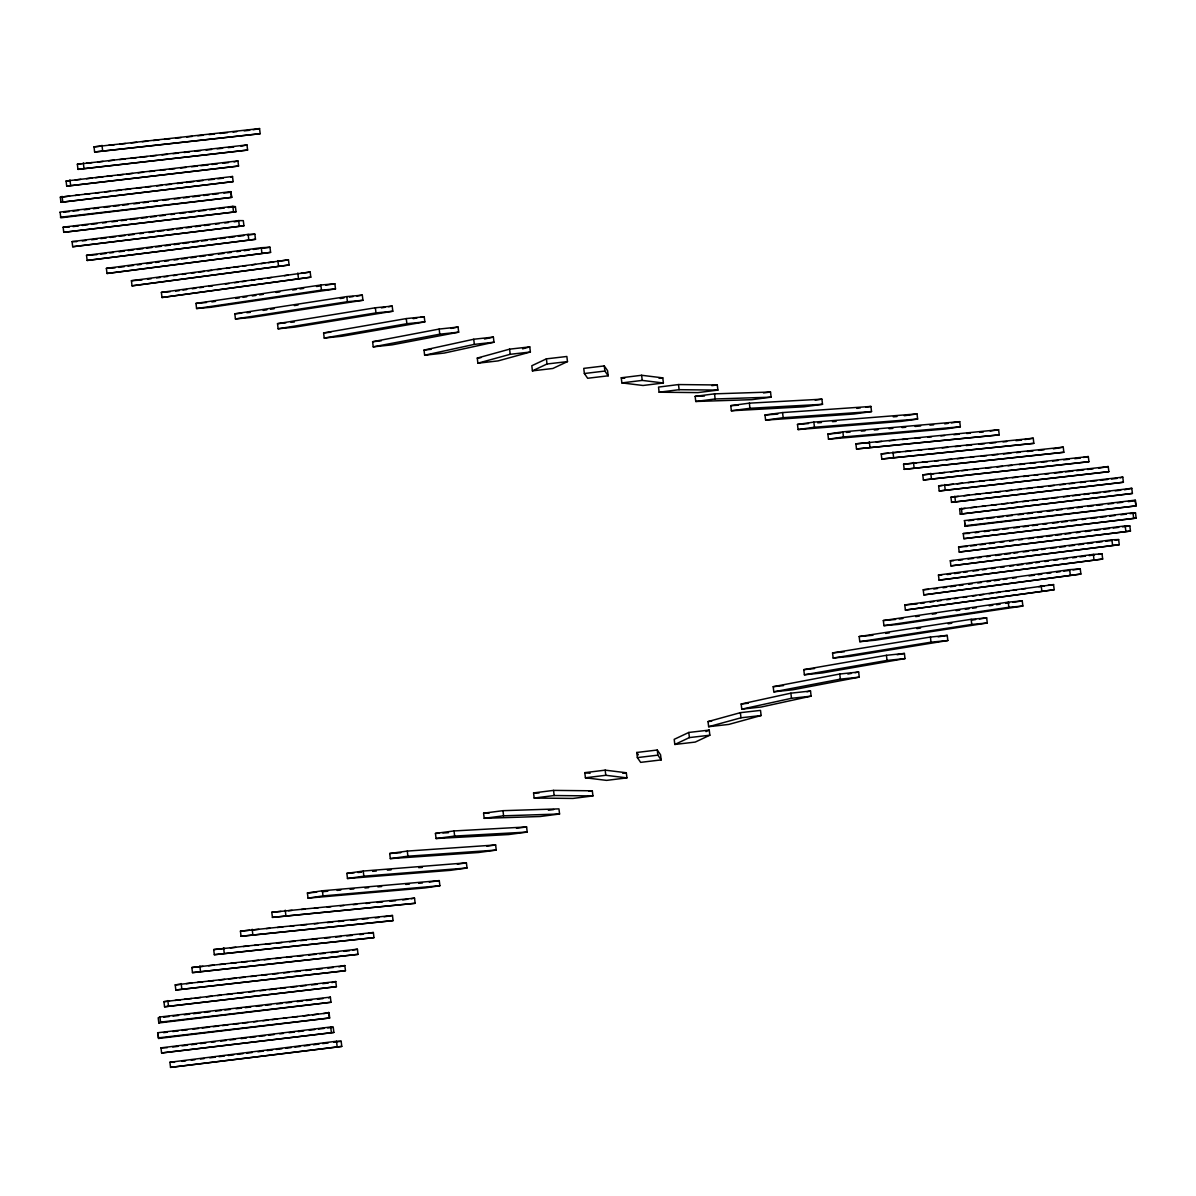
<?xml version="1.0" encoding="UTF-8"?>
<svg xmlns="http://www.w3.org/2000/svg" width="1196" height="1196" viewBox="0 0 1196 1196"><rect width="100%" height="100%" fill="white"/><g stroke="black" fill="none" stroke-linecap="round" stroke-linejoin="round"><path stroke-width="1.5" d="M60.338 197.176L232.517 176.485L233.13 181.613L60.951 202.303L60.338 197.176L69.607 196.099M60.951 202.303L233.13 181.613M230.768 177.307L232.517 176.485M546.408 358.86L531.816 365.737L532.414 370.865L552.866 368.473L567.472 361.611L566.859 356.483L546.408 358.86L547.02 363.988L532.414 370.865M959.611 509.003L1131.79 488.312L1132.403 493.44L960.224 514.13L959.611 509.003L965.172 508.36M960.224 514.13L1132.403 493.44M1131.79 488.312L1124.479 489.792M688.791 732.46L674.2 739.337L674.813 744.465L695.25 742.073L709.856 735.211L709.243 730.083L688.791 732.46L689.404 737.588L674.813 744.465M705.999 731.608L709.243 730.083M159.95 1016.989L158.201 1017.811L158.814 1022.954L330.978 1002.263L330.365 997.135L159.95 1016.989L160.563 1022.117L158.814 1022.954M328.616 997.957L330.365 997.135M66.094 181.015L237.929 160.907L238.542 166.035L66.707 186.142L66.094 181.015L69.787 180.596M66.707 186.142L238.542 166.035M234.057 161.983L237.929 160.907M477.279 358.067L509.601 349.157L529.768 346.885L530.381 352.013L498.044 360.908L477.877 363.195L477.279 358.067L480.942 357.649M522.577 348.858L529.768 346.885M477.877 363.195L510.214 354.3L530.381 352.013M950.94 497.222L1122.775 477.114L1123.388 482.242L951.553 502.35L950.94 497.222L958.31 496.385M951.553 502.35L1123.388 482.242M1120.189 477.832L1122.775 477.114M708.032 721.577L740.369 712.667L760.521 710.394L761.134 715.522L728.798 724.417L708.645 726.705L708.032 721.577L711.695 721.158M708.645 726.705L740.982 717.794L761.134 715.522M163.942 1001.665L335.792 981.557L336.405 986.685L164.555 1006.793L163.942 1001.665L169.488 1001.037M164.555 1006.793L336.405 986.685M331.905 982.619L335.792 981.557M77.366 164.241L246.989 144.925L247.602 150.068L77.964 169.369L77.366 164.241L81.044 163.837M77.964 169.369L247.602 150.068M241.024 146.241L246.989 144.925M424.027 350.084L473.736 339.245L493.38 337.078L493.978 342.22L444.269 353.059L424.625 355.227L424.027 350.084L431.158 349.307M484.5 339.021L493.38 337.078M424.625 355.227L474.349 344.373L493.978 342.22M938.621 485.845L1108.244 466.545L1108.856 471.673L939.234 490.973L938.621 485.845L942.298 485.441M939.234 490.973L1108.856 471.673M1108.244 466.545L1098.601 468.249M741.161 704.01L790.87 693.172L810.514 691.004L811.127 696.147L761.404 706.986L741.774 709.153L741.161 704.01L748.307 703.233M806.956 691.781L810.514 691.004M741.774 709.153L791.483 698.3L811.127 696.147M175.214 984.876L344.837 965.576L345.45 970.703L175.827 990.004L175.214 984.876L180.731 984.278M175.827 990.004L345.45 970.703M338.872 966.876L344.837 965.576M94.006 146.854L259.562 128.57L260.175 133.698L94.619 151.997L94.006 146.854L101.421 146.076M94.619 151.997L260.175 133.698M253.178 129.781L259.562 128.57M372.614 341.727L439.171 329.064L458.068 327.046L458.681 332.174L392.139 344.852L373.227 346.855L372.614 341.727L381.21 340.815M450.877 328.422L458.068 327.046M373.227 346.855L439.769 334.192L458.681 332.174M922.774 474.857L1088.33 456.558L1088.943 461.701L923.387 479.985L922.774 474.857L933.897 473.676M923.387 479.985L1088.943 461.701M1083.546 457.47L1088.33 456.558M773.199 686.698L839.742 674.021L858.653 672.017L859.266 677.145L792.724 689.808L773.812 691.826L773.199 686.698L783.515 685.592M847.859 674.066L851.462 673.378M855.05 672.705L858.653 672.017M773.812 691.826L840.354 679.149L859.266 677.145M191.868 967.504L357.41 949.22L358.023 954.348L192.481 972.632L191.868 967.504L202.991 966.323M192.481 972.632L358.023 954.348M352.626 950.132L357.41 949.22M323.608 332.937L406.266 318.584L424.236 316.746L424.849 321.874L342.191 336.226L324.221 338.064L323.608 332.937L330.799 332.204M413.203 318.659L416.881 318.016M420.558 317.374L424.236 316.746M324.221 338.064L406.879 323.712L424.849 321.874M903.578 464.212L1063.244 447.14L1063.857 452.267L904.191 469.34L903.578 464.212L916.525 462.882M904.191 469.34L1063.857 452.267M1053.332 448.859L1063.244 447.14M803.772 669.655L886.43 655.303L904.4 653.45L905.013 658.592L822.355 672.944L804.385 674.783L803.772 669.655L814.566 668.549M897.06 654.735L904.4 653.45M804.385 674.783L887.043 660.431L905.013 658.592M213.695 949.579L373.361 932.506L373.974 937.634L214.308 954.707L213.695 949.579L224.788 948.443M214.308 954.707L373.974 937.634M368.398 933.358L373.361 932.506M277.517 323.653L375.365 307.776L392.198 306.116L392.811 311.244L294.964 327.121L278.115 328.78L277.517 323.653L285.934 322.815M381.33 307.88L384.948 307.297M388.58 306.699L392.198 306.116M278.115 328.78L375.978 312.904L392.811 311.244M881.198 453.882L1033.239 438.214L1033.837 443.342L881.811 459.01L881.198 453.882L888.583 453.164M881.811 459.01L1033.837 443.342M1024.837 439.575L1033.239 438.214M832.551 652.926L930.398 637.049L947.232 635.39L947.845 640.518L849.997 656.395L833.163 658.054L832.551 652.926L844.331 651.76M938.172 636.855L947.232 635.39M833.163 658.054L931.011 642.177L947.845 640.518M240.441 931.146L392.467 915.478L393.08 920.606L241.054 936.274L240.441 931.146L249.665 930.234M241.054 936.274L393.08 920.606M384.08 916.839L392.467 915.478M234.82 313.815L346.795 296.593L362.313 295.143L362.926 300.271L250.936 317.508L235.433 318.943L234.82 313.815L241.712 313.173M263.18 310.392L266.858 309.839M270.52 309.271L274.198 308.703M294.395 305.593L298.058 305.025M340.277 298.537L343.955 297.968M349.456 297.116L353.134 296.563M356.812 295.995L362.313 295.143M235.433 318.943L347.408 301.721L362.926 300.271M855.888 443.836L998.615 429.738L999.228 434.866L856.5 448.963L855.888 443.836L868.804 442.64M856.5 448.963L999.228 434.866M990.213 431.038L998.615 429.738M859.177 636.541L971.152 619.304L986.67 617.869L987.283 622.996L875.293 640.219L859.789 641.669L859.177 636.541L872.96 635.255M885.698 633.402L889.375 632.834M916.913 628.603L920.576 628.035M948.114 623.804L951.792 623.236M971.989 620.126L975.652 619.558M979.33 618.99L986.67 617.869M859.789 641.669L971.765 624.432L987.283 622.996M271.806 912.264L414.534 898.166L415.147 903.294L272.419 917.392L271.806 912.264L281.03 911.397M272.419 917.392L415.147 903.294M402.768 899.975L407.806 899.198M411.17 898.674L414.534 898.166M195.965 303.41L320.857 285.007L334.88 283.796L335.493 288.924L210.616 307.312L196.578 308.538L195.965 303.41L206.489 302.498M211.827 301.915L215.504 301.377M235.702 298.402L239.379 297.864M243.057 297.326L246.72 296.772M252.236 295.965L255.914 295.427M259.577 294.889L263.255 294.336M276.112 292.452L279.789 291.914M292.646 290.015L296.309 289.477M299.987 288.939L303.664 288.386M316.521 286.502L320.184 285.964M325.701 285.141L334.88 283.796M196.578 308.538L321.47 290.135L335.493 288.924M827.871 434.043L842.866 431.831L959.745 421.665L960.343 426.793L945.363 429.005L828.484 439.171L827.871 434.043L840.863 432.907M828.484 439.171L843.479 436.959L960.343 426.793M944.75 423.877L948.084 423.384M951.418 422.891L959.745 421.665M883.336 620.53L1008.228 602.141L1022.251 600.915L1022.864 606.043L897.972 624.447L883.949 625.658L883.336 620.53L895.61 619.468M899.198 619.05L902.875 618.496M915.732 616.613L919.41 616.075M932.267 614.176L935.93 613.638M956.142 610.663L959.805 610.124M965.322 609.302L968.984 608.764M972.662 608.226L976.34 607.688M989.197 605.789L992.859 605.251M996.537 604.713L1000.215 604.159M1005.716 603.352L1009.394 602.814M1013.072 602.276L1022.251 600.915M883.949 625.658L1008.841 607.269L1022.864 606.043M307.417 892.978L322.397 890.781L439.276 880.615L439.889 885.743L424.894 887.94L308.03 898.121L307.417 892.978L316.686 892.171M308.03 898.121L323.01 895.909L439.889 885.743M429.289 882.08L439.276 880.615M161.385 292.377L310.183 272.045L310.796 277.173L161.998 297.505L161.385 292.377L170.236 291.675M175.618 291.136L179.295 290.613M182.988 290.09L186.666 289.567M192.197 288.774L195.89 288.251M199.583 287.728L203.26 287.204M208.792 286.427L212.484 285.904M225.386 284.065L229.064 283.542M234.595 282.764L238.288 282.241M241.981 281.718L245.658 281.195M251.19 280.417L254.883 279.894M258.56 279.371L262.253 278.847M267.784 278.055L271.477 277.532M284.379 275.708L288.057 275.185M300.973 273.346L310.183 272.045M161.998 297.505L310.796 277.173M797.478 424.43L813.848 422.113L917.018 413.921L917.631 419.049L901.261 421.381L798.091 429.558L797.478 424.43L808.526 423.548M798.091 429.558L814.461 427.241L917.631 419.049M904.296 415.73L917.018 413.921M904.774 604.937L1053.571 584.59L1054.184 589.718L905.387 610.065L904.774 604.937L917.153 603.95M920.845 603.427L924.538 602.904M930.069 602.126L933.747 601.603M937.44 601.08L941.117 600.556M946.649 599.764L950.342 599.241M954.034 598.718L957.712 598.194M963.243 597.417L966.936 596.894M972.468 596.101L976.145 595.578M979.838 595.055L983.516 594.532M989.047 593.754L992.74 593.231M996.432 592.708L1000.11 592.184M1005.642 591.392L1009.334 590.869M1013.012 590.346L1016.705 589.822M1022.236 589.045L1025.929 588.522M1038.831 586.683L1044.362 585.905M1048.04 585.382L1053.571 584.59M905.387 610.065L1054.184 589.718M346.87 873.379L363.24 871.047L466.41 862.854L467.023 867.997L450.653 870.314L347.468 878.507L346.87 873.379L354.24 872.781M347.468 878.507L363.838 876.175L467.023 867.997M457.32 864.155L466.41 862.854M131.425 280.701L288.475 259.861L289.088 264.989L132.023 285.829L131.425 280.701L142.025 279.969M147.512 279.221L151.174 278.713M156.661 277.95L160.324 277.457M163.987 276.949L167.649 276.455M173.151 275.693L176.799 275.2M182.3 274.437L185.963 273.944M191.45 273.181L195.112 272.673M198.775 272.18L204.262 271.417M207.925 270.924L211.587 270.416M217.074 269.668L220.737 269.16M226.238 268.412L229.901 267.904M233.549 267.396L239.051 266.648M242.713 266.14L246.376 265.647M251.863 264.884L255.525 264.391M261.012 263.628L264.675 263.135M268.338 262.627L273.824 261.879M277.487 261.371L288.475 259.861M132.023 285.829L289.088 264.989M764.992 414.982L782.558 412.575L870.927 406.446L871.525 411.574L853.959 413.995L765.604 420.11L764.992 414.982L777.878 414.085M765.604 420.11L783.171 417.703L871.525 411.574M856.859 408.374L860.373 407.896M865.65 407.178L870.927 406.446M923.222 589.763L1069.673 569.655L1080.272 568.922L1080.885 574.05L923.835 594.89L923.222 589.763L928.53 589.389M933.822 589.015L937.485 588.522M942.971 587.759L946.634 587.266M950.297 586.758L955.798 586.01M959.461 585.502L963.109 585.008M968.611 584.246L972.273 583.738M977.76 582.99L981.423 582.482M986.909 581.734L990.572 581.226M994.235 580.733L999.736 579.97M1003.384 579.477L1007.047 578.969M1012.549 578.221L1016.211 577.713M1029.023 575.949L1034.51 575.201M1038.173 574.693L1041.836 574.2M1047.322 573.437L1050.985 572.944M1056.487 572.181L1060.134 571.688M1063.797 571.18L1069.299 570.417M1072.962 569.924L1080.272 568.922M923.835 594.89L1080.885 574.05M389.702 853.495L407.283 851.074L495.637 844.959L496.25 850.087L478.669 852.494L390.315 858.623L389.702 853.495L400.75 852.718M390.315 858.623L407.896 856.201L496.25 850.087M486.847 846.17L495.637 844.959M106.384 268.353L261.266 247.721L269.982 247.243L270.595 252.371L106.997 273.48L106.384 268.353L115.085 267.874M118.778 267.396L124.309 266.648M128.002 266.155L133.533 265.422M137.211 264.929L140.904 264.436M146.435 263.703L151.967 262.971M155.659 262.477L159.337 261.984M164.869 261.251L168.561 260.758M174.093 260.025L177.785 259.532M181.478 259.039L187.01 258.306M190.687 257.813L196.219 257.065M199.911 256.572L205.443 255.839M209.136 255.346L212.813 254.853M218.345 254.12L223.876 253.388M227.569 252.894L231.262 252.401M236.793 251.668L240.471 251.175M244.163 250.682L249.695 249.949M253.388 249.456L258.919 248.723M262.597 248.23L269.982 247.243M106.997 273.48L270.595 252.371M730.756 405.638L749.354 403.157L821.906 399.18L822.519 404.308L803.936 406.79L731.369 410.766L730.756 405.638L738.201 405.235M731.369 410.766L749.952 408.285L822.519 404.308M815.149 400.077L821.906 399.18M938.456 575.022L1093.353 554.391L1102.054 553.912L1102.667 559.04L939.069 580.15L938.456 575.022L941.94 574.827M947.172 574.543L950.85 574.05M954.543 573.557L960.074 572.824M963.767 572.331L967.444 571.838M972.976 571.105L978.507 570.372M982.2 569.879L985.893 569.386M991.424 568.653L995.102 568.16M1000.633 567.412L1004.326 566.934M1009.858 566.186L1013.55 565.693M1017.228 565.2L1022.759 564.467M1026.452 563.974L1031.984 563.241M1035.676 562.748L1039.354 562.255M1044.885 561.522L1048.578 561.029M1054.11 560.296L1057.802 559.803M1063.334 559.07L1067.026 558.577M1072.558 557.829L1076.236 557.351M1079.928 556.858L1085.46 556.11M1089.152 555.632L1094.684 554.884M1098.362 554.391L1102.054 553.912M939.069 580.15L1102.667 559.04M435.449 833.403L454.046 830.936L526.599 826.944L527.212 832.072L508.629 834.554L436.062 838.531L435.449 833.403L439.171 833.208M436.062 838.531L454.659 836.064L527.212 832.072M516.463 828.29L526.599 826.944M86.531 255.331L248.155 234.386L254.868 234.177L255.481 239.305L87.144 260.459L86.531 255.331L96.921 254.643M100.599 254.165L106.1 253.447M109.778 252.969L113.456 252.491M118.957 251.788L124.474 251.07M128.151 250.592L133.653 249.874M137.331 249.396L142.832 248.693M146.51 248.215L152.027 247.497M155.689 247.019L161.206 246.301M164.884 245.838L170.385 245.12M174.063 244.642L179.579 243.924M183.242 243.446L188.759 242.743M192.421 242.265L197.938 241.547M201.616 241.069L207.117 240.366M210.795 239.888L216.312 239.17M219.974 238.692L225.491 237.974M229.169 237.511L234.67 236.793M238.348 236.315L243.849 235.597M247.527 235.119L254.868 234.177M87.144 260.459L255.481 239.305M695.145 396.354L714.535 393.843L770.523 392.034L771.136 397.162L751.731 399.673L695.758 401.482L695.145 396.354L704.474 396.055M695.758 401.482L715.148 398.971L771.136 397.162M763.467 392.946L770.523 392.034M950.297 560.73L1111.921 539.8L1118.649 539.575L1119.247 544.703L950.91 565.872L950.297 560.73L953.661 560.625M958.848 560.281L962.526 559.803M968.042 559.085L973.544 558.383M977.222 557.904L980.899 557.426M986.401 556.708L990.079 556.23M995.58 555.527L1001.097 554.809M1004.775 554.331L1010.276 553.613M1013.954 553.15L1017.632 552.672M1023.133 551.954L1028.65 551.236M1032.312 550.758L1037.829 550.055M1041.507 549.577L1045.169 549.099M1050.686 548.381L1056.203 547.663M1059.865 547.2L1065.382 546.482M1069.06 546.004L1074.561 545.286M1078.239 544.808L1083.74 544.105M1087.418 543.627L1092.935 542.909M1096.597 542.431L1102.114 541.728M1105.792 541.25L1111.293 540.532M1114.971 540.054L1118.649 539.575M950.91 565.872L1119.247 544.703M483.588 813.19L502.978 810.679L558.951 808.87L559.564 813.998L540.173 816.509L484.201 818.318L483.588 813.19L489.179 813.011M484.201 818.318L503.591 815.807L559.564 813.998M548.381 810.245L553.673 809.557M72.074 241.607L238.662 220.602L243.311 220.647L243.924 225.775L72.687 246.735L72.074 241.607L76.723 241.652M82.27 240.964L85.977 240.486M91.524 239.783L97.085 239.095M100.778 238.617L106.339 237.929M110.047 237.451L115.593 236.748M119.301 236.285L124.847 235.582M128.555 235.119L134.102 234.416M139.663 233.713L143.356 233.25M148.917 232.547L154.463 231.845M158.171 231.381L163.717 230.679M167.425 230.215L172.972 229.512M176.679 229.049L182.226 228.346M185.933 227.883L191.48 227.18M195.187 226.717L200.734 226.014M204.441 225.551L209.988 224.848M215.549 224.145L219.242 223.682M224.803 222.979L228.511 222.516M234.057 221.813L237.765 221.35M72.687 246.735L243.924 225.775M678.506 384.559L658.518 387.085L659.131 392.213L697.911 392.602L717.899 390.09L717.286 384.963L678.506 384.559L679.119 389.687L717.899 390.09M659.131 392.213L679.119 389.687M711.829 385.65L717.286 384.963M958.594 546.916L1125.197 525.896L1129.846 525.941L1130.459 531.069L959.207 552.044L958.594 546.916L966.951 546.497M970.659 546.019L976.205 545.316M979.913 544.853L985.459 544.15M989.167 543.687L994.713 542.984M1000.275 542.281L1003.982 541.818M1009.529 541.115L1013.236 540.652M1018.783 539.949L1022.49 539.486M1028.037 538.783L1033.598 538.08M1037.291 537.617L1042.852 536.914M1046.545 536.451L1052.106 535.748M1055.799 535.285L1061.36 534.582M1065.053 534.119L1070.614 533.416M1076.161 532.713L1079.868 532.25M1085.415 531.547L1090.976 530.845M1094.669 530.381L1100.23 529.679M1103.923 529.215L1109.484 528.512M1113.192 528.049L1118.738 527.346M1122.446 526.883L1129.846 525.941M959.207 552.044L1130.459 531.069M533.566 792.918L553.554 790.392L592.319 790.795L592.932 795.923L572.944 798.435L534.163 798.046L533.566 792.918L539.097 792.978M534.163 798.046L554.167 795.534L592.932 795.923M588.686 791.244L592.319 790.795M169.922 1062.257L336.51 1041.238L341.174 1041.282L341.772 1046.41L170.535 1067.385L169.922 1062.257L174.571 1062.302M181.986 1061.36L185.679 1060.897M191.24 1060.194L194.933 1059.731M200.494 1059.028L204.187 1058.565M209.749 1057.862L215.295 1057.159M219.003 1056.696L224.549 1055.993M228.257 1055.53L233.803 1054.827M237.511 1054.364L243.057 1053.661M246.765 1053.198L252.326 1052.495M257.873 1051.792L263.419 1051.09M267.127 1050.626L272.673 1049.924M276.381 1049.46L281.942 1048.757M285.635 1048.294L291.196 1047.591M294.889 1047.128L300.45 1046.425M304.143 1045.962L309.704 1045.259M313.397 1044.796L318.958 1044.093M322.651 1043.615L328.212 1042.927M333.759 1042.224L341.174 1041.282M170.535 1067.385L341.772 1046.41M63.134 227.195L232.861 206.34L235.403 206.654L236.016 211.782L63.747 232.323L63.134 227.195L69.353 227.061M73.046 226.612L78.577 225.924M82.27 225.476L87.801 224.788M91.494 224.34L97.026 223.652M102.572 222.979L106.25 222.531M111.796 221.843L117.328 221.17M121.02 220.707L126.552 220.034M130.244 219.571L137.615 218.674M141.307 218.21L146.839 217.537M150.532 217.089L156.063 216.401M159.756 215.953L165.287 215.265M170.834 214.592L174.511 214.129M180.058 213.456L185.589 212.768M189.282 212.32L194.813 211.647M198.506 211.184L205.876 210.287M209.569 209.823L215.101 209.151M218.793 208.702L224.325 208.014M228.017 207.566L235.403 206.654M63.747 232.323L236.016 211.782M621.262 377.772L641.624 375.275L662.778 377.861L663.391 382.989L643.014 385.486L621.875 382.899L621.262 377.772L624.775 378.205M621.875 382.899L642.237 380.403L663.391 382.989M659.071 378.31L662.778 377.861M963.243 533.551L1132.986 512.695L1135.512 512.994L1136.125 518.122L963.856 538.678L963.243 533.551L969.478 533.401M975.009 532.728L978.702 532.265M984.233 531.592L989.78 530.904M993.457 530.456L999.004 529.768M1002.682 529.32L1008.228 528.647M1013.76 527.959L1019.291 527.287M1022.984 526.823L1028.515 526.15M1032.208 525.687L1037.739 525.014M1043.271 524.341L1046.963 523.878M1052.495 523.205L1058.026 522.517M1061.719 522.069L1067.266 521.381M1070.943 520.933L1076.49 520.26M1082.021 519.572L1085.714 519.124M1091.245 518.436L1096.777 517.763M1100.47 517.3L1106.001 516.627M1109.694 516.179L1115.225 515.491M1120.757 514.818L1126.288 514.13M1129.981 513.682L1135.512 512.994M963.856 538.678L1136.125 518.122M584.799 772.661L605.176 770.149L626.315 772.751L626.928 777.878L606.566 780.375L585.412 777.789L584.799 772.661L590.091 773.304M585.412 777.789L605.789 775.292L626.928 777.878M622.623 773.199L626.315 772.751M160.982 1047.846L330.724 1026.99L333.25 1027.289L333.863 1032.432L161.595 1052.973L160.982 1047.846L167.216 1047.696M172.747 1047.023L178.279 1046.336M181.971 1045.887L187.503 1045.199M191.196 1044.751L196.727 1044.078M200.42 1043.615L205.951 1042.942M211.498 1042.254L215.175 1041.806M220.722 1041.133L226.253 1040.445M229.946 1039.997L235.477 1039.309M241.009 1038.636L246.54 1037.949M250.233 1037.5L255.765 1036.812M259.457 1036.364L264.989 1035.691M268.681 1035.228L274.213 1034.555M279.759 1033.867L283.437 1033.419M288.984 1032.731L294.515 1032.058M298.208 1031.61L303.739 1030.922M309.271 1030.249L314.802 1029.562M318.495 1029.113L324.026 1028.425M327.719 1027.977L333.25 1027.289M161.595 1052.973L333.863 1032.432M59.8 212.111L230.813 191.644L231.815 197.34L60.802 217.807L60.189 212.679M63.866 212.245L69.383 211.572M73.061 211.139L78.577 210.481M84.094 209.823L89.61 209.165M93.288 208.717L98.805 208.059M104.321 207.401L109.838 206.744M113.515 206.295L119.032 205.637M122.71 205.189L128.226 204.531M133.743 203.873L139.259 203.215M142.937 202.767L148.454 202.109M153.97 201.451L157.648 201.018M163.164 200.36L168.681 199.687M174.197 199.029L179.714 198.372M183.392 197.938L188.908 197.265M192.586 196.832L199.941 195.95M203.619 195.516L209.136 194.843M212.813 194.41L218.33 193.752M223.846 193.094L231.202 192.212M60.413 217.238L231.815 197.34M604.279 365.931L583.753 368.383L584.366 373.511L587.655 378.265L608.181 375.813L607.568 370.685L604.279 365.931L604.892 371.059L608.181 375.813M584.366 373.511L604.892 371.059M964.185 520.634L1135.198 500.167L1136.2 505.863L965.187 526.33L964.574 521.202M968.252 520.768L973.768 520.111M977.446 519.662L982.963 519.004M986.64 518.571L993.996 517.689M997.673 517.24L1003.19 516.582M1006.868 516.149L1012.384 515.491M1017.901 514.818L1023.417 514.16M1027.095 513.727L1032.611 513.069M1038.128 512.396L1041.806 511.963M1047.322 511.305L1052.839 510.647M1056.517 510.199L1062.033 509.541M1067.55 508.883L1073.066 508.225M1076.744 507.777L1082.26 507.119M1087.777 506.461L1093.293 505.803M1096.971 505.355L1102.488 504.697M1108.004 504.039L1113.521 503.381M1117.199 502.933L1122.715 502.275M1128.232 501.617L1135.587 500.735M964.798 525.762L1136.2 505.863M636.75 752.478L657.262 750.027L660.566 754.781L661.179 759.909L640.652 762.36L637.363 757.606L636.75 752.478L638.395 754.855M637.363 757.606L657.875 755.154L661.179 759.909M157.663 1032.746L329.064 1012.848L329.677 1017.975L158.664 1038.457L157.663 1032.746L158.664 1038.457M163.568 1032.656L167.246 1032.223M172.762 1031.565L178.279 1030.907M181.956 1030.459L187.473 1029.801M192.99 1029.143L198.506 1028.485M202.184 1028.037L209.539 1027.155M213.217 1026.721L218.733 1026.063M222.411 1025.615L227.928 1024.957M233.444 1024.299L238.961 1023.641M242.639 1023.193L248.155 1022.535M253.672 1021.877L257.349 1021.429M262.866 1020.771L268.382 1020.113M272.06 1019.68L277.577 1019.007M283.093 1018.349L286.771 1017.916M292.287 1017.258L297.804 1016.585M303.321 1015.927L308.837 1015.269M312.515 1014.836L318.031 1014.163M323.548 1013.505L329.064 1012.848M158.261 1037.874L329.677 1017.975M75.169 195.441L78.861 195.023M84.423 194.365L89.984 193.722M95.531 193.079L99.238 192.646M104.799 191.988L110.361 191.345M115.907 190.702L121.469 190.044M125.176 189.626L130.738 188.968M136.284 188.325L141.846 187.682M145.553 187.249L151.115 186.591M156.661 185.948L162.222 185.305M165.93 184.872L171.491 184.229M177.038 183.571L182.599 182.928M186.307 182.495L193.707 181.628M197.415 181.194L202.976 180.551M208.538 179.908L214.084 179.251M217.792 178.817L223.353 178.174M547.02 363.988L567.472 361.611M970.733 507.702L976.28 507.059M981.841 506.416L985.549 505.983M991.11 505.325L996.657 504.682M1002.218 504.039L1007.78 503.381M1011.487 502.963L1017.034 502.305M1022.595 501.662L1028.156 501.019M1031.849 500.586L1037.41 499.928M1042.972 499.285L1048.533 498.642M1052.226 498.209L1057.787 497.566M1063.349 496.908L1068.91 496.265M1072.603 495.832L1080.018 494.965M1083.726 494.531L1089.287 493.888M1092.98 493.455L1100.395 492.588M1104.102 492.154L1109.649 491.511M1115.21 490.868L1120.772 490.211M689.404 737.588L709.856 735.211M163.762 1017.168L169.309 1016.525M173.016 1016.092L178.578 1015.449M184.124 1014.791L189.686 1014.148M193.393 1013.715L200.808 1012.848M204.501 1012.414L210.062 1011.771M215.624 1011.128L221.185 1010.471M224.878 1010.052L230.439 1009.394M236.001 1008.751L241.562 1008.108M245.255 1007.675L250.816 1007.017M256.378 1006.374L261.924 1005.731M265.632 1005.298L271.193 1004.64M276.754 1003.997L282.301 1003.354M286.008 1002.921L291.57 1002.278M297.131 1001.62L302.678 1000.977M306.385 1000.544L311.947 999.901M317.508 999.243L323.055 998.6M160.563 1022.117L330.978 1002.263M75.318 179.968L80.85 179.34M86.396 178.712L91.928 178.084M95.62 177.666L103.006 176.829M106.698 176.41L112.23 175.782M117.776 175.154L123.308 174.526M127 174.123L132.532 173.495M138.078 172.867L143.61 172.239M149.141 171.611L154.688 170.983M160.219 170.355L165.766 169.727M169.443 169.309L174.99 168.681M180.521 168.053L186.068 167.425M191.599 166.797L197.131 166.169M200.823 165.751L208.209 164.913M211.901 164.495L217.433 163.867M222.979 163.239L228.511 162.611M963.856 495.757L969.388 495.129M974.934 494.501L980.466 493.873M985.997 493.245L991.544 492.617M995.236 492.199L1000.768 491.571M1006.299 490.943L1011.846 490.315M1017.377 489.687L1021.07 489.269M1026.602 488.641L1032.148 488.013M1037.68 487.385L1043.226 486.757M1048.757 486.129L1054.289 485.501M1059.835 484.873L1065.367 484.245M1069.06 483.827L1074.591 483.199M1080.138 482.586L1085.669 481.958M1091.215 481.33L1096.747 480.702M1100.44 480.284L1107.825 479.447M1111.518 479.028L1117.049 478.4M175.02 1000.409L180.551 999.781M184.244 999.363L191.629 998.525M195.322 998.107L200.868 997.479M206.4 996.851L211.931 996.223M217.478 995.595L221.17 995.177M226.702 994.549L232.233 993.921M237.78 993.293L243.311 992.665M248.843 992.037L254.389 991.409M259.921 990.781L265.467 990.153M269.145 989.735L276.53 988.898M280.223 988.479L285.769 987.851M291.301 987.223L296.832 986.595M300.525 986.177L306.071 985.549M311.603 984.921L317.134 984.293M322.681 983.665L328.212 983.037M86.561 163.224L92.077 162.611M97.594 162.013L103.11 161.4M108.627 160.802L114.143 160.189M119.66 159.576L125.176 158.978M130.693 158.365L136.209 157.767M139.887 157.364L147.243 156.556M150.92 156.138L156.437 155.54M161.953 154.927L167.47 154.329M172.986 153.716L178.503 153.118M184.02 152.505L189.536 151.892M195.053 151.294L200.569 150.681M206.086 150.083L211.602 149.47M217.119 148.857L222.635 148.259M228.152 147.646L233.669 147.048M945.976 485.038L953.332 484.231M957.009 483.827L962.526 483.214M968.042 482.616L973.559 482.003M979.076 481.405L984.592 480.792M990.109 480.179L995.625 479.581M1001.142 478.968L1006.658 478.37M1012.175 477.757L1017.691 477.144M1023.208 476.546L1028.724 475.933M1034.241 475.335L1037.919 474.932M1045.274 474.124L1048.952 473.706M1054.468 473.108L1061.824 472.3M1065.501 471.897L1072.857 471.089M1076.535 470.686L1083.89 469.864M1087.568 469.46L1093.084 468.862M186.247 983.665L191.764 983.052M197.28 982.454L202.797 981.841M208.313 981.243L213.83 980.63M219.346 980.017L224.863 979.419M228.541 979.016L235.896 978.208M239.574 977.805L245.09 977.192M250.607 976.579L256.123 975.981M261.64 975.368L267.156 974.77M272.673 974.157L278.19 973.544M283.706 972.946L289.223 972.333M294.739 971.735L300.256 971.122M305.772 970.509L311.289 969.911M316.805 969.298L322.322 968.7M327.839 968.087L333.355 967.489M108.836 145.284L114.397 144.686M119.959 144.103L125.52 143.505M131.082 142.922L136.643 142.324M142.204 141.726L147.766 141.143M153.327 140.545L158.889 139.962M164.45 139.364L170.011 138.766M175.573 138.183L181.134 137.585M186.696 137.002L192.257 136.404M197.818 135.806L203.38 135.223M208.941 134.625L214.503 134.042M220.064 133.444L227.479 132.651M233.041 132.068L236.748 131.665M244.163 130.887L249.725 130.289M939.458 473.078L945.019 472.495M950.581 471.897L957.996 471.104M961.704 470.716L967.265 470.118M972.826 469.535L978.388 468.937M985.803 468.144L991.364 467.561M996.926 466.963L1002.487 466.365M1008.049 465.782L1011.756 465.379M1019.171 464.601L1024.733 464.003M1030.294 463.405L1035.856 462.822M1041.417 462.224L1046.978 461.641M1052.54 461.043L1058.101 460.46M1063.663 459.862L1069.224 459.264M1074.785 458.681L1080.347 458.083M208.553 965.725L214.114 965.142M219.675 964.544L225.237 963.946M230.798 963.363L236.359 962.765M241.921 962.182L247.482 961.584M253.044 960.986L258.605 960.403M264.166 959.805L269.728 959.222M275.289 958.624L280.836 958.026M286.397 957.443L291.959 956.845M297.52 956.262L303.081 955.664M308.643 955.081L316.058 954.288M319.766 953.885L325.327 953.302M330.888 952.704L338.304 951.911M343.865 951.328L349.426 950.73M922.071 462.314L927.618 461.746M935.003 460.983L938.711 460.61M946.096 459.847L951.642 459.279M957.189 458.711L962.735 458.143M970.135 457.395L973.828 457.007M981.228 456.244L986.775 455.676M992.321 455.108L997.868 454.54M1003.414 453.972L1010.799 453.224M1016.346 452.656L1020.053 452.267M1027.439 451.505L1032.985 450.937M1038.532 450.369L1044.078 449.801M230.335 947.875L235.881 947.307M243.266 946.544L248.813 945.976M254.359 945.408L258.067 945.034M265.452 944.272L270.999 943.704M276.545 943.136L282.092 942.568M289.492 941.805L295.038 941.237M300.585 940.669L306.131 940.101M311.678 939.533L317.224 938.965M324.609 938.202L330.156 937.634M335.702 937.066L341.249 936.498M346.795 935.93L352.342 935.362M359.742 934.599L363.435 934.226M290.972 322.322L294.351 321.993M894.13 452.611L899.661 452.073M905.193 451.535L910.739 450.982M918.124 450.264L921.817 449.905M929.202 449.173L934.734 448.635M942.119 447.902L947.651 447.364M955.036 446.646L960.582 446.093M966.114 445.555L971.645 445.002M979.031 444.284L984.577 443.746M990.109 443.193L995.64 442.655M1003.025 441.922L1006.718 441.563M1015.957 440.666L1021.489 440.113M253.358 929.875L258.904 929.337M266.289 928.604L269.982 928.245M277.352 927.528L282.899 926.975M290.284 926.257L293.977 925.898M301.362 925.166L306.894 924.628M314.279 923.895L317.972 923.536M327.196 922.624L332.742 922.086M338.274 921.548L343.805 920.995M351.19 920.277L356.737 919.739M362.268 919.186L367.8 918.648M375.185 917.915L378.878 917.556M246.884 312.694L250.338 312.38M876.205 441.952L881.736 441.429M889.121 440.741L894.668 440.233M902.053 439.545L907.6 439.022M914.985 438.334L920.531 437.826M927.917 437.138L931.609 436.794M940.848 435.927L944.541 435.583M953.78 434.731L959.312 434.208M966.697 433.52L970.39 433.176M979.629 432.324L983.321 431.98M288.43 910.709L292.123 910.365M301.347 909.513L305.055 909.169M314.279 908.302L317.972 907.973M327.211 907.106L330.903 906.762M340.142 905.91L343.835 905.566M353.074 904.699L356.767 904.355M366.006 903.503L369.699 903.159M377.084 902.472L382.615 901.948M390.016 901.261L395.547 900.752M846.424 432.429L850.132 432.1M861.27 431.128L864.977 430.814M874.261 430.007L877.969 429.678M889.091 428.706L892.814 428.392M902.083 427.585L905.791 427.256M915.075 426.449L920.636 425.97M929.905 425.163L933.628 424.834M322.247 891.693L327.824 891.214M337.093 890.407L340.8 890.078M350.084 889.271L353.792 888.957M364.93 887.985L368.637 887.656M377.906 886.849L381.614 886.535M405.743 884.427L409.451 884.113M418.72 883.306L422.427 882.977M817.735 422.831L821.428 422.532M832.476 421.65L836.168 421.366M893.277 416.836L896.97 416.537M357.918 872.497L361.611 872.198M372.659 871.331L376.351 871.032M387.399 870.15L391.077 869.866M418.72 867.668L422.412 867.384M442.894 832.999L448.485 832.685M1135.198 500.167L1135.811 505.295M1132.986 512.695L1133.599 517.823M1125.197 525.896L1125.81 531.024M1111.921 539.8L1112.534 544.928M1093.353 554.391L1093.951 559.519M1069.673 569.655L1070.285 574.783M1041.193 585.577L1041.806 590.704M1008.228 602.141L1008.841 607.269M964.783 522.921L965.187 526.33M961.36 508.18L961.973 513.308M971.152 619.304L971.765 624.432M954.812 496.161L955.425 501.288M944.586 484.544L945.199 489.672M930.772 473.332L931.385 478.46M913.49 462.493L914.103 467.621M930.398 637.049L931.011 642.177M892.949 451.983L893.562 457.111M869.328 441.773L869.926 446.9M886.43 655.303L887.043 660.431M842.866 431.831L843.479 436.959M813.848 422.113L814.461 427.241M839.742 674.021L840.354 679.149M782.558 412.575L783.171 417.703M790.87 693.172L791.483 698.3M749.354 403.157L749.952 408.285M714.535 393.843L715.148 398.971M740.369 712.667L740.982 717.794M641.624 375.275L642.237 380.403M657.262 750.027L657.875 755.154M605.176 770.149L605.789 775.292M509.601 349.157L510.214 354.3M553.554 790.392L554.167 795.534M473.736 339.245L474.349 344.373M502.978 810.679L503.591 815.807M439.171 329.064L439.769 334.192M406.266 318.584L406.879 323.712M454.046 830.936L454.659 836.064M375.365 307.776L375.978 312.904M346.795 296.593L347.408 301.721M407.283 851.074L407.896 856.201M320.857 285.007L321.47 290.135M297.804 273.017L298.417 278.145M363.24 871.047L363.838 876.175M277.876 260.593L278.489 265.721M261.266 247.721L261.879 252.849M248.155 234.386L248.768 239.514M322.397 890.781L323.01 895.909M238.662 220.602L239.275 225.73M336.51 1041.238L337.123 1046.365M232.861 206.34L233.474 211.468M330.724 1026.99L331.322 1032.118M230.813 191.644L231.426 196.772M328.661 1012.279L329.274 1017.407M285.246 910.201L285.859 915.329M252.192 929.247L252.79 934.375M223.607 947.86L224.22 952.988M101.989 145.344L102.602 150.472M199.852 965.979L200.465 971.107M83.331 162.94L83.944 168.068M181.179 983.575L181.792 988.703M69.966 179.953L70.579 185.081M167.829 1000.589L168.442 1005.716M62.087 196.353L62.7 201.481"/></g></svg>
